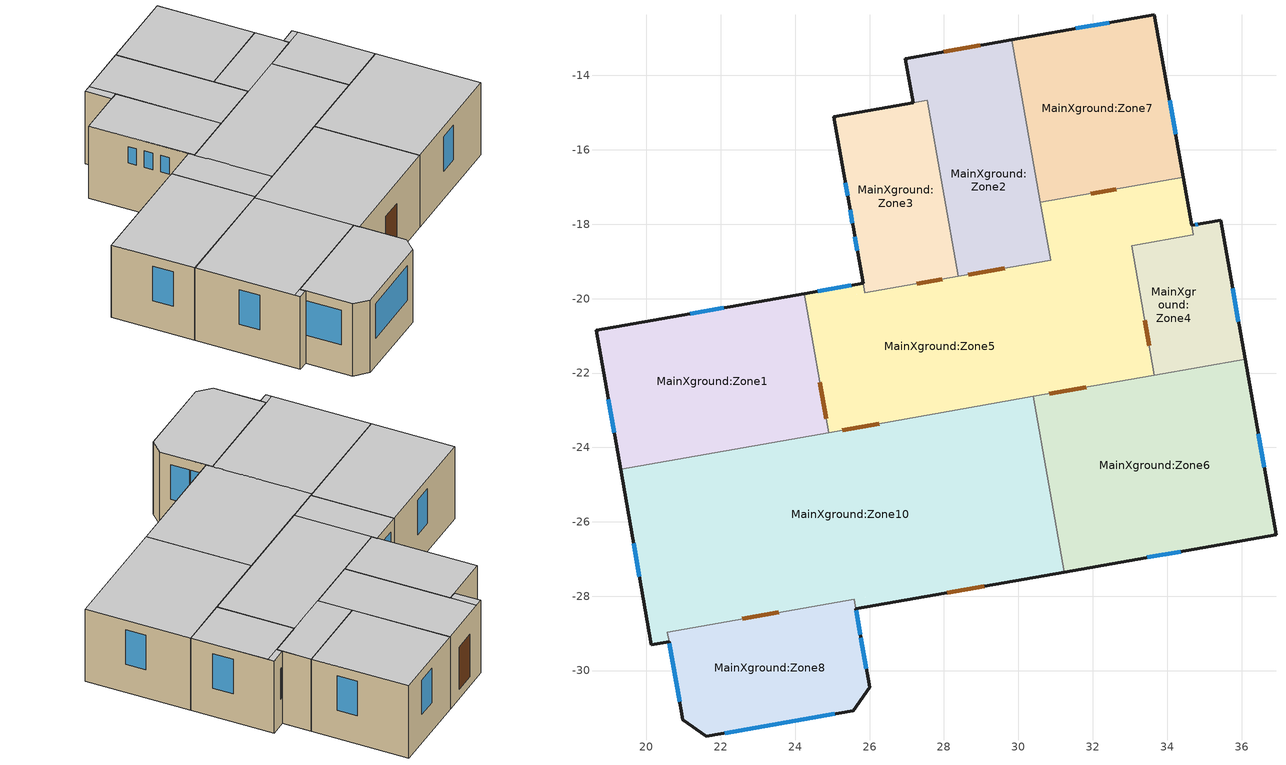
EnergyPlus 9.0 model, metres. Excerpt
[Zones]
MainXground:Zone1
 floor adiabatic (internal floor 46cm): 24.9,-23.6 19.3,-24.59 18.64,-20.85 24.24,-19.86 z4.17
 wall outside (Copy of Uninsulated Wall 53cm): 24.24,-19.86 18.64,-20.85 19.3,-24.59 z4.17:7.77
 wall to MainXground:Zone5 (internal Uninsulated Wall 53cm): 24.9,-23.6 24.24,-19.86 z4.17:7.77
 wall to MainXground:Zone10 (internal Uninsulated Wall 53cm): 19.3,-24.59 24.9,-23.6 z4.17:7.77
 window (Trp LoE (e2=e5=.1) Clr 3mm/13mm Air - 1001): 22.08,-20.24 21.18,-20.4 / 18.97,-22.7 19.13,-23.61 z5.57:7.29
 door inside (Project internal door): 24.84,-23.23 24.66,-22.25 z4.63:6.73
 ceiling adiabatic (internal floor 46cm_Reversed): 19.3,-24.59 24.9,-23.6 24.24,-19.86 18.64,-20.85 z7.77
MainXground:Zone5
 floor adiabatic (internal floor 46cm): 34.7,-18.29 33.04,-18.58 32.77,-17.03 34.43,-16.74 z4.17; 25.87,-19.84 24.29,-20.12 24.24,-19.86 25.82,-19.58 z4.17; 31.48,-22.44 24.9,-23.6 24.29,-20.12 30.87,-18.96 z4.17; 33.66,-22.06 31.48,-22.44 30.59,-17.41 32.77,-17.03 z4.17
 wall outside (Uninsulated Wall 15cm): 34.66,-18.03 34.43,-16.74 z4.17:7.77
 wall outside (Copy of Uninsulated Wall 53cm): 25.82,-19.58 24.24,-19.86 z4.17:7.77
 wall to MainXground:Zone4 (internal Uninsulated Wall 15cm): 33.66,-22.06 33.04,-18.58 z4.17:7.77
 wall to MainXground:Zone4 (internal Uninsulated Wall 53cm): 33.04,-18.58 34.7,-18.29 34.66,-18.03 z4.17:7.77
 wall to MainXground:Zone7 (internal Uninsulated Wall 12cm): 34.43,-16.74 30.59,-17.41 z4.17:7.77
 wall to MainXground:Zone2 (Project semi-exposed wall): 30.59,-17.41 30.87,-18.96 28.38,-19.4 z4.17:7.77
 wall to MainXground:Zone3 (internal Uninsulated Wall 53cm): 28.38,-19.4 25.87,-19.84 25.82,-19.58 z4.17:7.77
 wall to MainXground:Zone10 (internal Uninsulated Wall 53cm): 24.9,-23.6 30.41,-22.63 z4.17:7.77
 wall to MainXground:Zone6 (internal Uninsulated Wall 53cm): 30.41,-22.63 33.66,-22.06 z4.17:7.77
 window (Trp LoE (e2=e5=.1) Clr 3mm/13mm Air - 1001): 25.51,-19.64 24.6,-19.8 z5.57:7.29
 door inside (Project internal door): 33.52,-21.27 33.4,-20.58 / 32.63,-17.05 31.94,-17.17 / 29.63,-19.18 28.65,-19.36 / 27.96,-19.48 27.27,-19.6 / 25.27,-23.53 26.26,-23.36 / 30.84,-22.55 31.82,-22.38 z4.63:6.73
 ceiling adiabatic (internal floor 46cm_Reversed): 30.87,-18.96 34.7,-18.29 34.43,-16.74 30.59,-17.41 z7.77; 26.48,-23.32 33.66,-22.06 33.04,-18.58 25.87,-19.84 z7.77; 24.9,-23.6 26.48,-23.32 25.82,-19.58 24.24,-19.86 z7.77
MainXground:Zone10
 floor adiabatic (internal floor 46cm): 31.24,-27.35 25.63,-28.34 25.59,-28.08 31.19,-27.09 z4.17; 31.19,-27.09 20.56,-28.96 19.78,-24.5 30.41,-22.63 z4.17; 20.61,-29.23 20.14,-29.31 19.3,-24.59 19.78,-24.5 z4.17
 wall outside (Copy of Uninsulated Wall 53cm): 19.3,-24.59 20.14,-29.31 20.61,-29.23 / 25.63,-28.34 31.24,-27.35 z4.17:7.77
 wall to MainXground:Zone6 (internal Uninsulated Wall 53cm): 31.24,-27.35 30.41,-22.63 z4.17:7.77
 wall to MainXground:Zone8 (internal Uninsulated Wall 53cm): 20.61,-29.23 20.56,-28.96 25.59,-28.08 25.63,-28.34 z4.17:7.77
 window (Trp LoE (e2=e5=.1) Clr 3mm/13mm Air - 1001): 19.65,-26.57 19.81,-27.48 z5.57:7.29
 door inside (Project internal door): 22.57,-28.61 23.56,-28.44 z4.63:6.73
 door (Project external door): 28.09,-27.91 29.08,-27.73 z4.63:6.73
 ceiling adiabatic (internal floor 46cm_Reversed): 20.14,-29.31 20.61,-29.23 20.56,-28.96 20.09,-29.05 z7.77; 20.09,-29.05 25.59,-28.08 24.8,-23.62 19.3,-24.59 z7.77; 25.63,-28.34 31.24,-27.35 30.41,-22.63 24.8,-23.62 z7.77
MainXground:Zone4
 floor adiabatic (internal floor 46cm): 35.32,-21.76 33.66,-22.06 33.04,-18.58 34.7,-18.29 z4.17; 36.09,-21.63 35.32,-21.76 34.66,-18.03 35.44,-17.89 z4.17
 wall outside (Copy of Uninsulated Wall 53cm): 36.09,-21.63 35.44,-17.89 34.66,-18.03 z4.17:7.77
 wall to MainXground:Zone6 (internal Uninsulated Wall 53cm): 33.66,-22.06 36.09,-21.63 z4.17:7.77
 window (Trp LoE (e2=e5=.1) Clr 3mm/13mm Air - 1002): 35.92,-20.63 35.76,-19.72 z5.57:7.29; 34.83,-18 34.75,-18.01 z5.47:7
 ceiling adiabatic (internal floor 46cm_Reversed): 34.7,-18.29 35.48,-18.15 35.44,-17.89 34.66,-18.03 z7.77; 33.66,-22.06 36.09,-21.63 35.48,-18.15 33.04,-18.58 z7.77
MainXground:Zone7
 floor adiabatic (internal floor 46cm): 34.43,-16.74 30.59,-17.41 29.82,-13.04 33.66,-12.36 z4.17
 wall outside (Copy of Uninsulated Wall 53cm): 34.43,-16.74 33.66,-12.36 29.82,-13.04 z4.17:7.77
 wall to MainXground:Zone2 (Project semi-exposed wall): 29.82,-13.04 30.59,-17.41 z4.17:7.77
 window (Trp LoE (e2=e5=.1) Clr 3mm/13mm Air - 1002): 34.23,-15.57 34.07,-14.67 / 32.45,-12.58 31.54,-12.74 z5.57:7.29
 ceiling adiabatic (internal floor 46cm_Reversed): 30.59,-17.41 34.43,-16.74 33.66,-12.36 29.82,-13.04 z7.77
MainXground:Zone2
 floor adiabatic (internal floor 46cm): 30.87,-18.96 28.38,-19.4 27.55,-14.67 30.03,-14.23 z4.17; 30.03,-14.23 27.17,-14.74 26.96,-13.54 29.82,-13.04 z4.17
 wall outside (Copy of Uninsulated Wall 53cm): 29.82,-13.04 26.96,-13.54 27.17,-14.74 z4.17:7.77
 wall to MainXground:Zone3 (Project semi-exposed wall_Rev): 27.17,-14.74 27.55,-14.67 28.38,-19.4 z4.17:7.77
 door (Project external door): 28.98,-13.19 28,-13.36 z4.63:6.73
 ceiling adiabatic (internal floor 46cm_Reversed): 27.17,-14.74 27.55,-14.67 27.34,-13.48 26.96,-13.54 z7.77; 28.38,-19.4 30.87,-18.96 29.82,-13.04 27.34,-13.48 z7.77
MainXground:Zone3
 floor adiabatic (internal floor 46cm): 28.38,-19.4 25.87,-19.84 25.04,-15.11 27.55,-14.67 z4.17
 wall outside (Uninsulated Wall 53cm): 27.17,-14.74 25.04,-15.11 z4.17:7.77
 wall outside (Copy of Uninsulated Wall 30cm): 25.04,-15.11 25.82,-19.58 z4.17:7.77
 window (Trp LoE (e2=e5=.1) Clr 3mm/13mm Air - 1001): 25.61,-18.34 25.67,-18.71 / 25.47,-17.6 25.54,-17.97 / 25.35,-16.89 25.41,-17.23 z6.47:7.29
 ceiling adiabatic (internal floor 46cm_Reversed): 25.87,-19.84 28.38,-19.4 27.55,-14.67 25.04,-15.11 z7.77
MainXground:Zone6
 floor adiabatic (internal floor 46cm): 36.93,-26.35 31.24,-27.35 30.41,-22.63 36.09,-21.63 z4.17
 wall outside (Copy of Uninsulated Wall 53cm): 31.24,-27.35 36.93,-26.35 36.09,-21.63 z4.17:7.77
 window (Trp LoE (e2=e5=.1) Clr 3mm/13mm Air - 1001): 36.61,-24.54 36.45,-23.63 / 33.46,-26.96 34.37,-26.8 z5.57:7.29
 ceiling adiabatic (internal floor 46cm_Reversed): 31.24,-27.35 36.93,-26.35 36.09,-21.63 30.41,-22.63 z7.77
MainXground:Zone8
 floor adiabatic (internal floor 46cm): 25.56,-31.07 21.61,-31.77 20.98,-31.33 20.56,-28.96 25.59,-28.08 26,-30.44 z4.17
 wall outside (Copy of Uninsulated Wall 30cm): 20.61,-29.23 20.98,-31.33 21.61,-31.77 25.56,-31.07 26,-30.44 25.63,-28.34 z4.17:7.77
 window (Trp LoE (e2=e5=.1) Clr 3mm/13mm Air - 1001): 20.62,-29.27 20.89,-30.83 / 22.1,-31.68 25.07,-31.16 / 25.92,-29.95 25.77,-29.12 z5.57:7.29; 25.75,-29.04 25.64,-28.38 z4.67:7.29
 ceiling adiabatic (internal floor 46cm_Reversed): 20.98,-31.33 21.61,-31.77 25.56,-31.07 26,-30.44 25.59,-28.08 20.56,-28.96 z7.77
[Site:Location]
Untitled (01-01:31-12)  (01-01:31-12): Latitude {deg}=45.22; Longitude {deg}=7.65; Time Zone {hr}=1; Elevation {m}=287
[Site:GroundTemperature:BuildingSurface]
18, 18, 18, 18, 18, 18, 18, 18, 18, 18, 18, 18
[Site:GroundTemperature:Deep]
14, 14, 14, 14, 14, 14, 14, 14, 14, 14, 14, 14
[Site:GroundTemperature:Shallow]
14, 14, 14, 14, 14, 14, 14, 14, 14, 14, 14, 14
[Site:GroundTemperature:FCfactorMethod]
1.99, 1.11, 2.67, 5.12, 11.52, 16.46, 19.79, 20.81, 19.08, 15.24, 10.12, 5.36
[Site:GroundReflectance]
0.2, 0.2, 0.2, 0.2, 0.2, 0.2, 0.2, 0.2, 0.2, 0.2, 0.2, 0.2
[Site:GroundReflectance:SnowModifier]
2, 2
[SizingPeriod:DesignDay] Day of Month=15; Humidity Condition Type=WetBulb; Barometric Pressure {Pa}=97924.4; Wind Direction {deg}=0; Rain Indicator=No; Snow Indicator=No
Name | Month | Day Type | Maximum Dry-Bulb Temperature {C} | Daily Dry-Bulb Temperature Range {deltaC} | Wetbulb or DewPoint at Maximum Dry-Bulb {C} | Wind Speed {m/s} | Daylight Saving Time Indicator | Solar Model Indicator | Sky Clearness
Summer Design Day in Untitled (01-01:31-12) Jul | 7 | SummerDesignDay | 32.1 | 11 | 22.8 | 0 | Yes | ASHRAEClearSky | 0.98
Summer Design Day in Untitled (01-01:31-12) Aug | 8 | SummerDesignDay | 32.8 | 11.5 | 23.5 | 0 | Yes | ASHRAEClearSky | 0.98
Summer Design Day in Untitled (01-01:31-12) Sep | 9 | SummerDesignDay | 29 | 11.5 | 20.2 | 0 | Yes | ASHRAEClearSky | 0.98
Winter Design Day in Untitled (01-01:31-12) | 1 | WinterDesignDay | -5.9 | 0 | -5.9 | 8.5 | No |  | 0
[Building]
Building: North Axis {deg}=0; Terrain=Suburbs; Loads Convergence Tolerance Value=.04; Temperature Convergence Tolerance Value {deltaC}=.4; Solar Distribution=FullExterior; Maximum Number of Warmup Days=25; Minimum Number of Warmup Days=6
[Construction]
internal floor 46cm: Gypsum Plastering_.02, Brick_.2, Masonry - mediumweight Dry_.2, Mortar_.03, Ceramic/porcelain_.01
internal floor 46cm_Reversed: Ceramic/porcelain_.01, Mortar_.03, Masonry - mediumweight Dry_.2, Brick_.2, Gypsum Plastering_.02
internal Uninsulated Wall 53cm; Uninsulated Wall 53cm: Cement/plaster/mortar - cement plaster_.015, Masonry - heavyweight Dry_.5, Gypsum Plastering_.015
Project internal door; Project external door: Painted Oak_.035
Copy of Uninsulated Wall 53cm: Cement/plaster/mortar - cement plaster_.015, Masonry - heavyweight Dry_.5, XPS Extruded Polystyrene  - CO2 Blowing_.35, Gypsum Plastering_.015
internal Uninsulated Wall 15cm; Uninsulated Wall 15cm: Cement/plaster/mortar - cement plaster_.015, Masonry - heavyweight Dry_.12, Gypsum Plastering_.015
internal Uninsulated Wall 12cm: Cement/plaster/mortar - cement plaster_.015, Masonry - heavyweight Dry_.09, Gypsum Plastering_.015
Project semi-exposed wall: Brickwork Outer_.1, XPS Extruded Polystyrene  - CO2 Blowing_.0795, Concrete Block (Medium)_.1, Gypsum Plastering_.013
Project semi-exposed wall_Rev: Gypsum Plastering_.013, Concrete Block (Medium)_.1, XPS Extruded Polystyrene  - CO2 Blowing_.0795, Brickwork Outer_.1
Copy of Uninsulated Wall 30cm: Cement/plaster/mortar - cement plaster_.015, Masonry - heavyweight Dry_.27, XPS Extruded Polystyrene  - CO2 Blowing_.35, Gypsum Plastering_.015
Trp LoE (e2=e5=.1) Clr 3mm/13mm Air - 1001; Trp LoE (e2=e5=.1) Clr 3mm/13mm Air - 1002: 40, 1002, 2, 1002, 41
Trp LoE (e2=e5=.1) Clr 3mm/13mm Air - 2001; Trp LoE (e2=e5=.1) Clr 3mm/13mm Air - 2002: 20001, 40, 1002, 2, 1002, 41
[WindowMaterial:Gas]
1002: Gas Type=Air; Thickness {m}=.013
[WindowMaterial:Glazing] Optical Data Type=SpectralAverage; Thickness {m}=.003; Infrared Transmittance at Normal Incidence=0; Conductivity {W/m-K}=.9; Dirt Correction Factor for Solar and Visible Transmittance=1
Name | Solar Transmittance at Normal Incidence | Front Side Solar Reflectance at Normal Incidence | Back Side Solar Reflectance at Normal Incidence | Visible Transmittance at Normal Incidence | Front Side Visible Reflectance at Normal Incidence | Back Side Visible Reflectance at Normal Incidence | Front Side Infrared Hemispherical Emissivity | Back Side Infrared Hemispherical Emissivity
2 | .837 | .075 | .075 | .898 | .081 | .081 | .84 | .84
40 | .63 | .19 | .22 | .85 | .056 | .079 | .84 | .1
41 | .63 | .22 | .19 | .85 | .079 | .056 | .1 | .84
[WindowMaterial:Blind]
20001: Slat Orientation=Horizontal; Slat Width {m}=0.025; Slat Separation {m}=0.01875; Slat Thickness {m}=0.001; Slat Angle {deg}=45; Slat Conductivity {W/m-K}=0.9; Slat Beam Solar Transmittance=0; Front Side Slat Beam Solar Reflectance=0.8; Back Side Slat Beam Solar Reflectance=.8; Slat Diffuse Solar Transmittance=0; Front Side Slat Diffuse Solar Reflectance=0.8; Back Side Slat Diffuse Solar Reflectance=.8; Slat Beam Visible Transmittance=0; Front Side Slat Beam Visible Reflectance=.8; Back Side Slat Beam Visible Reflectance=.8; Slat Diffuse Visible Transmittance=0; Front Side Slat Diffuse Visible Reflectance=.8; Back Side Slat Diffuse Visible Reflectance=.8; Slat Infrared Hemispherical Transmittance=0; Front Side Slat Infrared Hemispherical Emissivity=.9; Back Side Slat Infrared Hemispherical Emissivity=.9; Blind to Glass Distance {m}=.015; Blind Top Opening Multiplier=.5; Blind Bottom Opening Multiplier=.5; Blind Left Side Opening Multiplier=.5; Blind Right Side Opening Multiplier=.5; Minimum Slat Angle {deg}=0; Maximum Slat Angle {deg}=180
[Material] Roughness=Rough; Thermal Absorptance=0.9
Name | Thickness {m} | Conductivity {W/m-K} | Density {kg/m3} | Specific Heat {J/kg-K} | Solar Absorptance | Visible Absorptance
Gypsum Plastering_.02 | .02 | 0.4 | 1000 | 1000 | 0.5 | 0.5
Brick_.2 | .2 | 0.72 | 1920 | 840 | 0.6 | 0.6
Masonry - mediumweight Dry_.2 | .2 | 0.42 | 1250 | 840 | 0.6 | 0.6
Mortar_.03 | .03 | 0.88 | 2800 | 896 | 0.6 | 0.6
Ceramic/porcelain_.01 | .01 | 1.3 | 2300 | 840 | 0.4 | 0.4
Cement/plaster/mortar - cement plaster_.015 | .015 | 0.72 | 1760 | 840 | 0.6 | 0.6
Masonry - heavyweight Dry_.5 | .5 | 0.79 | 1950 | 840 | 0.6 | 0.6
Gypsum Plastering_.015 | .015 | 0.4 | 1000 | 1000 | 0.5 | 0.5
Painted Oak_.035 | .035 | 0.19 | 700 | 2390 | 0.5 | 0.5
XPS Extruded Polystyrene  - CO2 Blowing_.35 | .35 | 0.034 | 35 | 1400 | 0.6 | 0.6
Masonry - heavyweight Dry_.12 | .12 | 0.79 | 1950 | 840 | 0.6 | 0.6
Masonry - heavyweight Dry_.09 | .09 | 0.79 | 1950 | 840 | 0.6 | 0.6
Brickwork Outer_.1 | .1 | 0.84 | 1700 | 800 | 0.7 | 0.7
XPS Extruded Polystyrene  - CO2 Blowing_.0795 | .0795 | 0.034 | 35 | 1400 | 0.6 | 0.6
Concrete Block (Medium)_.1 | .1 | 0.51 | 1400 | 1000 | 0.6 | 0.6
Gypsum Plastering_.013 | .013 | 0.4 | 1000 | 1000 | 0.5 | 0.5
Masonry - heavyweight Dry_.27 | .27 | 0.79 | 1950 | 840 | 0.6 | 0.6
[WindowShadingControl] Shading Type=ExteriorBlind; Shading Control Type=OnIfHighOutdoorAirTempAndHighHorizontalSolar; Setpoint {W/m2, W or deg C}=20; Shading Control Is Scheduled=Yes; Glare Control Is Active=No; Type of Slat Angle Control for Blinds=FixedSlatAngle; Setpoint 2 {W/m2 or deg C}=300; Multiple Surface Control Type=Sequential
Name | Zone | Construction with Shading | Schedule | Daylighting Control Object | Fenestration Surface 1 | Fenestration Surface 2 | Fenestration Surface 3 | Fenestration Surface 4
1001-MainXground:Zone1 | MainXground:Zone1 | Trp LoE (e2=e5=.1) Clr 3mm/13mm Air - 2001 | summer_cooling | MainXground:Zone1 | MainXground:Zone1_Wall_3_0_0_0_0_0_Win | MainXground:Zone1_Wall_4_0_0_0_0_0_Win
1001-MainXground:Zone5 | MainXground:Zone5 | Trp LoE (e2=e5=.1) Clr 3mm/13mm Air - 2001 | summer_cooling | MainXground:Zone5 | MainXground:Zone5_Wall_11_0_0_0_0_0_Win
1001-MainXground:Zone10 | MainXground:Zone10 | Trp LoE (e2=e5=.1) Clr 3mm/13mm Air - 2001 | summer_cooling | MainXground:Zone10 | MainXground:Zone10_Wall_5_0_0_0_0_0_Win
1001-MainXground:Zone6 | MainXground:Zone6 | Trp LoE (e2=e5=.1) Clr 3mm/13mm Air - 2001 | summer_cooling | MainXground:Zone6 | MainXground:Zone6_Wall_2_0_0_0_0_0_Win | MainXground:Zone6_Wall_6_0_0_0_0_0_Win
1001-MainXground:Zone3 | MainXground:Zone3 | Trp LoE (e2=e5=.1) Clr 3mm/13mm Air - 2001 | summer_cooling | MainXground:Zone3 | MainXground:Zone3_Wall_5_0_0_0_0_2_Win | MainXground:Zone3_Wall_5_0_0_1_0_1_Win | MainXground:Zone3_Wall_5_0_0_2_0_0_Win
1001-MainXground:Zone8 | MainXground:Zone8 | Trp LoE (e2=e5=.1) Clr 3mm/13mm Air - 2001 | summer_cooling | MainXground:Zone8 | MainXground:Zone8_Wall_5_0_0_0_0_0_Win | MainXground:Zone8_Wall_7_0_0_0_0_0_Win | MainXground:Zone8_Wall_9_0_0_0_0_1_Win | MainXground:Zone8_Wall_9_0_0_1_0_0_Win
1002-MainXground:Zone4 | MainXground:Zone4 | Trp LoE (e2=e5=.1) Clr 3mm/13mm Air - 2002 | Off 24/7 |  | MainXground:Zone4_Wall_2_0_0_0_0_0_Win | MainXground:Zone4_Wall_3_0_0_0_0_0_Win
1002-MainXground:Zone7 | MainXground:Zone7 | Trp LoE (e2=e5=.1) Clr 3mm/13mm Air - 2002 | Off 24/7 |  | MainXground:Zone7_Wall_2_0_0_0_0_0_Win | MainXground:Zone7_Wall_3_0_0_0_0_0_Win
[Zone] Type=1; Multiplier=1; Zone Inside Convection Algorithm=TARP
Name | Volume {m3} | Floor Area {m2} | Part of Total Floor Area
MainXground:Zone1 | 37.7774 | 12.031 | Yes
MainXground:Zone5 | 97.7255 | 31.1262 | Yes
MainXground:Zone4 | 14.7086 | 4.6843 | Yes
MainXground:Zone10 | 122.2874 | 38.945 | Yes
MainXground:Zone6 | 53.0645 | 16.8995 | Yes
MainXground:Zone3 | 22.237 | 7.2192 | Yes
MainXground:Zone2 | 34.7673 | 11.0724 | No
MainXground:Zone7 | 31.5276 | 10.0406 | Yes
MainXground:Zone8 | 23.268 | 14.7217 | Yes
[PEOPLE] Number of People Calculation Method=People/Area; Fraction Radiant=.3; Sensible Heat Fraction=AutoCalculate; Carbon Dioxide Generation Rate {m3/s-W}=3.82e-08; Enable ASHRAE 55 Comfort Warnings=No; Mean Radiant Temperature Calculation Type=ZoneAveraged; Work Efficiency Schedule=Work efficiency; Clothing Insulation Calculation Method=ClothingInsulationSchedule; Air Velocity Schedule=Default Air Velocity for Comfort Calculations
Name | Zone or ZoneList | Number of People Schedule | People per Zone Floor Area {person/m2} | Activity Level Schedule | Clothing Insulation Schedule
People MainXground:Zone1 | MainXground:Zone1 | Dwell_DomBath_Occ | 0.0187368 | Activity Schedule 52815 | Clothing Schedule 52815
People MainXground:Zone5 | MainXground:Zone5 | Dwell_DomCirculation_Occ | 0.0155039 | Activity Schedule 52822 | Clothing Schedule 52822
People MainXground:Zone10 | MainXground:Zone10 | Dwell_DomLounge_Occ | 0.0187563 | Activity Schedule 52847 | Clothing Schedule 52847
People MainXground:Zone6 | MainXground:Zone6 | Dwell_DomBed_Occ | 0.0229388 | Activity Schedule 52859 | Clothing Schedule 52859
People MainXground:Zone3 | MainXground:Zone3 | Dwell_DomBath_Occ | 0.0187368 | Activity Schedule 52867 | Clothing Schedule 52867
People MainXground:Zone8 | MainXground:Zone8 | Dwell_DomKitchen_Occ | 0.0237037 | Activity Schedule 52893 | Clothing Schedule 52893
[Lights] Design Level Calculation Method=Watts/Area; Return Air Fraction=0; Fraction Radiant=.42; Fraction Visible=.18; Fraction Replaceable=1
Name | Zone or ZoneList | Schedule | Watts per Zone Floor Area {W/m2}
MainXground:Zone1 General lighting | MainXground:Zone1 | Dwell_DomBath_Light | 7.5
MainXground:Zone5 General lighting | MainXground:Zone5 | Dwell_DomCirculation_Light | 5
MainXground:Zone10 General lighting | MainXground:Zone10 | Dwell_DomLounge_Light | 7.5
MainXground:Zone6 General lighting | MainXground:Zone6 | Dwell_DomBed_Light | 5
MainXground:Zone3 General lighting | MainXground:Zone3 | Dwell_DomBath_Light | 7.5
MainXground:Zone8 General lighting | MainXground:Zone8 | Dwell_DomKitchen_Light | 15
[WaterUse:Equipment]
Name | Peak Flow Rate {m3/s} | Flow Rate Fraction Schedule | Target Temperature Schedule | Hot Water Supply Temperature Schedule | Cold Water Supply Temperature Schedule | Zone
DHW MainXground:Zone1 | 9.23432e-07 | Dwell_DomBath_Occ | DHW Supply Temperature MainXground:Zone1 | DHW Supply Temperature MainXground:Zone1 | DHW Mains Temperature MainXground:Zone1 | MainXground:Zone1
DHW MainXground:Zone5 | 1.38975e-06 | Dwell_DomCirculation_Occ | DHW Supply Temperature MainXground:Zone5 | DHW Supply Temperature MainXground:Zone5 | DHW Mains Temperature MainXground:Zone5 | MainXground:Zone5
DHW MainXground:Zone6 | 2.84341e-07 | Dwell_DomBed_Occ | DHW Supply Temperature MainXground:Zone6 | DHW Supply Temperature MainXground:Zone6 | DHW Mains Temperature MainXground:Zone6 | MainXground:Zone6
DHW MainXground:Zone3 | 5.54105e-07 | Dwell_DomBath_Occ | DHW Supply Temperature MainXground:Zone3 | DHW Supply Temperature MainXground:Zone3 | DHW Mains Temperature MainXground:Zone3 | MainXground:Zone3
DHW MainXground:Zone8 | 1.12996e-06 | Dwell_DomKitchen_Occ | DHW Supply Temperature MainXground:Zone8 | DHW Supply Temperature MainXground:Zone8 | DHW Mains Temperature MainXground:Zone8 | MainXground:Zone8
[Daylighting:Controls] Daylighting Method=SplitFlux; Availability Schedule=On; Lighting Control Type=Stepped; Number of Stepped Control Steps=2; Probability Lighting will be Reset When Needed in Manual Stepped Control=1; Glare Calculation Azimuth Angle of View Direction Clockwise from Zone y-Axis {deg}=0; Maximum Allowable Discomfort Glare Index=22; DElight Gridding Resolution {m2}=1; Fraction of Zone Controlled by Reference Point 1=1
Name | Zone | Glare Calculation Daylighting Reference Point | Daylighting Reference Point 1 | Illuminance Setpoint at Reference Point 1 {lux}
MainXground:Zone1 | MainXground:Zone1 | MainXground:Zone1 Ref Point 1 | MainXground:Zone1 Ref Point 1 | 150
MainXground:Zone5 | MainXground:Zone5 | MainXground:Zone5 Ref Point 1 | MainXground:Zone5 Ref Point 1 | 100
MainXground:Zone10 | MainXground:Zone10 | MainXground:Zone10 Ref Point 1 | MainXground:Zone10 Ref Point 1 | 150
MainXground:Zone6 | MainXground:Zone6 | MainXground:Zone6 Ref Point 1 | MainXground:Zone6 Ref Point 1 | 100
MainXground:Zone3 | MainXground:Zone3 | MainXground:Zone3 Ref Point 1 | MainXground:Zone3 Ref Point 1 | 150
MainXground:Zone8 | MainXground:Zone8 | MainXground:Zone8 Ref Point 1 | MainXground:Zone8 Ref Point 1 | 300
[ZoneInfiltration:DesignFlowRate] Schedule=On 24/7; Design Flow Rate Calculation Method=Flow/zone; Constant Term Coefficient=1; Temperature Term Coefficient=0; Velocity Term Coefficient=0; Velocity Squared Term Coefficient=0
Name | Zone or ZoneList | Design Flow Rate {m3/s}
MainXground:Zone1 Infiltration | MainXground:Zone1 | .007346
MainXground:Zone5 Infiltration | MainXground:Zone5 | .019002
MainXground:Zone4 Infiltration | MainXground:Zone4 | .00286
MainXground:Zone10 Infiltration | MainXground:Zone10 | .023778
MainXground:Zone6 Infiltration | MainXground:Zone6 | .010318
MainXground:Zone3 Infiltration | MainXground:Zone3 | .004324
MainXground:Zone2 Infiltration | MainXground:Zone2 | .00676
MainXground:Zone7 Infiltration | MainXground:Zone7 | .00613
MainXground:Zone8 Infiltration | MainXground:Zone8 | .004524
[ZoneVentilation:DesignFlowRate] Design Flow Rate Calculation Method=Flow/zone; Design Flow Rate {m3/s}=0; Ventilation Type=NATURAL; Fan Pressure Rise {Pa}=0; Fan Total Efficiency=1; Constant Term Coefficient=1; Temperature Term Coefficient=0; Velocity Term Coefficient=0; Velocity Squared Term Coefficient=0; Minimum Indoor Temperature {C}=24; Maximum Indoor Temperature {C}=100; Delta Temperature {deltaC}=0; Minimum Outdoor Temperature {C}=-100; Maximum Outdoor Temperature {C}=24; Maximum Wind Speed {m/s}=40
Name | Zone or ZoneList | Schedule
MainXground:Zone1 Nat Vent | MainXground:Zone1 | summer_cooling
MainXground:Zone5 Nat Vent | MainXground:Zone5 | summer_cooling
MainXground:Zone4 Nat Vent | MainXground:Zone4 | Off 24/7
MainXground:Zone10 Nat Vent | MainXground:Zone10 | summer_cooling
MainXground:Zone6 Nat Vent | MainXground:Zone6 | summer_cooling
MainXground:Zone3 Nat Vent | MainXground:Zone3 | summer_cooling
MainXground:Zone7 Nat Vent | MainXground:Zone7 | Off 24/7
MainXground:Zone8 Nat Vent | MainXground:Zone8 | summer_cooling
[OtherEquipment] Fuel Type=Electricity; Design Level Calculation Method=Watts/Area; Power per Zone Floor Area {W/m2}=2.4; Fraction Latent=0; Fraction Radiant=.2; Fraction Lost=0; Carbon Dioxide Generation Rate {m3/s-W}=0
Name | Zone or ZoneList | Schedule
MainXground:Zone5 Equipment gain | MainXground:Zone5 | Dwell_DomCirculation_Equip
MainXground:Zone10 Equipment gain | MainXground:Zone10 | Dwell_DomLounge_Equip
MainXground:Zone6 Equipment gain | MainXground:Zone6 | Dwell_DomBed_Equip
MainXground:Zone8 Equipment gain | MainXground:Zone8 | Dwell_DomKitchen_Equip
[Sizing:Zone] Zone Cooling Design Supply Air Temperature Input Method=SupplyAirTemperature; Zone Cooling Design Supply Air Temperature {C}=12; Zone Cooling Design Supply Air Temperature Difference {deltaC}=0; Zone Heating Design Supply Air Temperature Input Method=SupplyAirTemperature; Zone Heating Design Supply Air Temperature {C}=35; Zone Heating Design Supply Air Temperature Difference {deltaC}=0; Zone Cooling Design Supply Air Humidity Ratio {kgWater/kgDryAir}=0.0077; Zone Heating Design Supply Air Humidity Ratio {kgWater/kgDryAir}=0.0156; Zone Heating Sizing Factor=1.25; Zone Cooling Sizing Factor=1.15; Cooling Design Air Flow Method=DesignDay; Cooling Minimum Air Flow Fraction=0; Heating Design Air Flow Method=DesignDay
Name | Design Specification Zone Air Distribution Object
MainXground:Zone1 | MainXground:Zone1
MainXground:Zone5 | MainXground:Zone5
MainXground:Zone4 | MainXground:Zone4
MainXground:Zone10 | MainXground:Zone10
MainXground:Zone6 | MainXground:Zone6
MainXground:Zone3 | MainXground:Zone3
MainXground:Zone7 | MainXground:Zone7
MainXground:Zone8 | MainXground:Zone8
[DesignSpecification:ZoneAirDistribution] Zone Air Distribution Effectiveness in Cooling Mode=1; Zone Air Distribution Effectiveness in Heating Mode=1
MainXground:Zone1; MainXground:Zone5; MainXground:Zone4; MainXground:Zone10; MainXground:Zone6; MainXground:Zone3; MainXground:Zone7; MainXground:Zone8
[ZoneControl:Thermostat] Control Type Schedule=Zone Control Type Sched
Name | Zone or ZoneList | Control 1
MainXground:Zone1 Thermostat | MainXground:Zone1 | Dual Setpoint - Zone MainXground:Zone1
MainXground:Zone5 Thermostat | MainXground:Zone5 | Dual Setpoint - Zone MainXground:Zone5
MainXground:Zone4 Thermostat | MainXground:Zone4 | Dual Setpoint - Zone MainXground:Zone4
MainXground:Zone10 Thermostat | MainXground:Zone10 | Dual Setpoint - Zone MainXground:Zone10
MainXground:Zone6 Thermostat | MainXground:Zone6 | Dual Setpoint - Zone MainXground:Zone6
MainXground:Zone3 Thermostat | MainXground:Zone3 | Dual Setpoint - Zone MainXground:Zone3
MainXground:Zone7 Thermostat | MainXground:Zone7 | Dual Setpoint - Zone MainXground:Zone7
MainXground:Zone8 Thermostat | MainXground:Zone8 | Dual Setpoint - Zone MainXground:Zone8
[ThermostatSetpoint:DualSetpoint]
Name | Heating Setpoint Temperature Schedule | Cooling Setpoint Temperature Schedule
Dual Setpoint - Zone MainXground:Zone1 | MainXground:Zone1 Heating Setpoint Schedule | MainXground:Zone1 Cooling SP Sch
Dual Setpoint - Zone MainXground:Zone5 | MainXground:Zone5 Heating Setpoint Schedule | MainXground:Zone5 Cooling SP Sch
Dual Setpoint - Zone MainXground:Zone4 | MainXground:Zone4 Heating Setpoint Schedule | MainXground:Zone4 Cooling SP Sch
Dual Setpoint - Zone MainXground:Zone10 | MainXground:Zone10 Heating Setpoint Schedule | MainXground:Zone10 Cooling SP Sch
Dual Setpoint - Zone MainXground:Zone6 | MainXground:Zone6 Heating Setpoint Schedule | MainXground:Zone6 Cooling SP Sch
Dual Setpoint - Zone MainXground:Zone3 | MainXground:Zone3 Heating Setpoint Schedule | MainXground:Zone3 Cooling SP Sch
Dual Setpoint - Zone MainXground:Zone7 | MainXground:Zone7 Heating Setpoint Schedule | MainXground:Zone7 Cooling SP Sch
Dual Setpoint - Zone MainXground:Zone8 | MainXground:Zone8 Heating Setpoint Schedule | MainXground:Zone8 Cooling SP Sch
[Zone equipment]
MainXground:Zone1: MainXground:Zone1 Ideal Loads Air
MainXground:Zone5: MainXground:Zone5 Ideal Loads Air
MainXground:Zone4: MainXground:Zone4 Ideal Loads Air
MainXground:Zone10: MainXground:Zone10 Ideal Loads Air
MainXground:Zone6: MainXground:Zone6 Ideal Loads Air
MainXground:Zone3: MainXground:Zone3 Ideal Loads Air
MainXground:Zone7: MainXground:Zone7 Ideal Loads Air
MainXground:Zone8: MainXground:Zone8 Ideal Loads Air
[ZoneHVAC:IdealLoadsAirSystem] Maximum Heating Supply Air Temperature {C}=35; Minimum Cooling Supply Air Temperature {C}=12; Maximum Heating Supply Air Humidity Ratio {kgWater/kgDryAir}=0.0156; Minimum Cooling Supply Air Humidity Ratio {kgWater/kgDryAir}=0.0077; Heating Limit=LimitCapacity; Maximum Heating Air Flow Rate {m3/s}=Autosize; Maximum Sensible Heating Capacity {W}=Autosize; Cooling Limit=LimitFlowRateAndCapacity; Maximum Total Cooling Capacity {W}=Autosize; Dehumidification Control Type=None; Humidification Control Type=None; Outdoor Air Economizer Type=DifferentialDryBulb; Heat Recovery Type=None
Name | Maximum Cooling Air Flow Rate {m3/s} | Heating Availability Schedule | Cooling Availability Schedule
MainXground:Zone1 Ideal Loads Air | .157406 | MainXground:Zone1 Heating Availability Sch | MainXground:Zone1 Cooling Availability Sch
MainXground:Zone5 Ideal Loads Air | .40719 | MainXground:Zone5 Heating Availability Sch | MainXground:Zone5 Cooling Availability Sch
MainXground:Zone4 Ideal Loads Air | .061286 | MainXground:Zone4 Heating Availability Sch | MainXground:Zone4 Cooling Availability Sch
MainXground:Zone10 Ideal Loads Air | .509531 | MainXground:Zone10 Heating Availability Sch | MainXground:Zone10 Cooling Availability Sch
MainXground:Zone6 Ideal Loads Air | .221102 | MainXground:Zone6 Heating Availability Sch | MainXground:Zone6 Cooling Availability Sch
MainXground:Zone3 Ideal Loads Air | .092654 | MainXground:Zone3 Heating Availability Sch | MainXground:Zone3 Cooling Availability Sch
MainXground:Zone7 Ideal Loads Air | .131365 | MainXground:Zone7 Heating Availability Sch | MainXground:Zone7 Cooling Availability Sch
MainXground:Zone8 Ideal Loads Air | .09695 | MainXground:Zone8 Heating Availability Sch | MainXground:Zone8 Cooling Availability Sch
[Schedule:Compact]
On; On 24/7: Through: 12/31, For: AllDays, Until: 24:00, 1
Work efficiency; Off 24/7; MainXground:Zone4 Heating Availability Sch; MainXground:Zone4 Cooling Availability Sch; MainXground:Zone7 Heating Availability Sch; MainXground:Zone7 Cooling Availability Sch: Through: 12/31, For: AllDays, Until: 24:00, 0
Dwell_DomBed_Occ: Through: 31 Dec, For: Weekdays SummerDesignDay, Until: 07:00, 1, Until: 08:00, 0.5, Until: 09:00, 0.25, Until: 22:00, 0, Until: 23:00, 0.25, Until: 24:00, 0.75, For: Weekends, Until: 07:00, 1, Until: 08:00, 0.5, Until: 09:00, 0.25, Until: 22:00, 0, Until: 23:00, 0.25, Until: 24:00, 0.75, For: Holidays, Until: 07:00, 1, Until: 08:00, 0.5, Until: 09:00, 0.25, Until: 22:00, 0, Until: 23:00, 0.25, Until: 24:00, 0.75, For: WinterDesignDay AllOtherDays, Until: 24:00, 0
Dwell_DomBed_Light; Dwell_DomBath_Occ; Dwell_DomKitchen_Occ: Through: 31 Dec, For: Weekdays SummerDesignDay, Until: 07:00, 0, Until: 10:00, 1, Until: 19:00, 0, Until: 23:00, 0.2, Until: 24:00, 0, For: Weekends, Until: 07:00, 0, Until: 10:00, 1, Until: 19:00, 0, Until: 23:00, 0.2, Until: 24:00, 0, For: Holidays, Until: 07:00, 0, Until: 10:00, 1, Until: 19:00, 0, Until: 23:00, 0.2, Until: 24:00, 0, For: WinterDesignDay AllOtherDays, Until: 24:00, 0
Dwell_DomBed_Equip: Through: 31 Dec, For: Weekdays SummerDesignDay, Until: 07:00, 0.06993, Until: 08:00, 0.53497, Until: 09:00, 1, Until: 10:00, 0.53497, Until: 17:00, 0.06993, Until: 18:00, 0.30245, Until: 19:00, 0.53497, Until: 20:00, 0.76748, Until: 22:00, 1, Until: 23:00, 0.76748, Until: 24:00, 0.30245, For: Weekends, Until: 07:00, 0.06993, Until: 08:00, 0.53497, Until: 09:00, 1, Until: 10:00, 0.53497, Until: 17:00, 0.06993, Until: 18:00, 0.30245, Until: 19:00, 0.53497, Until: 20:00, 0.76748, Until: 22:00, 1, Until: 23:00, 0.76748, Until: 24:00, 0.30245, For: Holidays, Until: 07:00, 0.06993, Until: 08:00, 0.53497, Until: 09:00, 1, Until: 10:00, 0.53497, Until: 17:00, 0.06993, Until: 18:00, 0.30245, Until: 19:00, 0.53497, Until: 20:00, 0.76748, Until: 22:00, 1, Until: 23:00, 0.76748, Until: 24:00, 0.30245, For: WinterDesignDay AllOtherDays, Until: 24:00, 0
Dwell_DomBath_Light; Dwell_DomKitchen_Light: Through: 31 Dec, For: Weekdays SummerDesignDay, Until: 07:00, 0, Until: 10:00, 1, Until: 19:00, 0, Until: 23:00, 1, Until: 24:00, 0, For: Weekends, Until: 07:00, 0, Until: 10:00, 1, Until: 19:00, 0, Until: 23:00, 1, Until: 24:00, 0, For: Holidays, Until: 07:00, 0, Until: 10:00, 1, Until: 19:00, 0, Until: 23:00, 1, Until: 24:00, 0, For: WinterDesignDay AllOtherDays, Until: 24:00, 0
Dwell_DomKitchen_Equip: Through: 31 Dec, For: Weekdays SummerDesignDay, Until: 07:00, 0.06605, Until: 10:00, 1, Until: 19:00, 0.06605, Until: 23:00, 0.25284, Until: 24:00, 0.06605, For: Weekends, Until: 07:00, 0.06605, Until: 10:00, 1, Until: 19:00, 0.06605, Until: 23:00, 0.25284, Until: 24:00, 0.06605, For: Holidays, Until: 07:00, 0.06605, Until: 10:00, 1, Until: 19:00, 0.06605, Until: 23:00, 0.25284, Until: 24:00, 0.06605, For: WinterDesignDay AllOtherDays, Until: 24:00, 0
Dwell_DomLounge_Occ: Through: 31 Dec, For: Weekdays SummerDesignDay, Until: 16:00, 0, Until: 18:00, 0.5, Until: 22:00, 1, Until: 23:00, 0.66667, Until: 24:00, 0, For: Weekends, Until: 16:00, 0, Until: 18:00, 0.5, Until: 22:00, 1, Until: 23:00, 0.66667, Until: 24:00, 0, For: Holidays, Until: 16:00, 0, Until: 18:00, 0.5, Until: 22:00, 1, Until: 23:00, 0.66667, Until: 24:00, 0, For: WinterDesignDay AllOtherDays, Until: 24:00, 0
Dwell_DomLounge_Light: Through: 31 Dec, For: Weekdays SummerDesignDay, Until: 16:00, 0, Until: 23:00, 1, Until: 24:00, 0, For: Weekends, Until: 16:00, 0, Until: 23:00, 1, Until: 24:00, 0, For: Holidays, Until: 16:00, 0, Until: 23:00, 1, Until: 24:00, 0, For: WinterDesignDay AllOtherDays, Until: 24:00, 0
Dwell_DomLounge_Equip: Through: 31 Dec, For: Weekdays SummerDesignDay, Until: 16:00, 0.06413, Until: 18:00, 0.53206, Until: 22:00, 1, Until: 23:00, 0.68804, Until: 24:00, 0.06413, For: Weekends, Until: 07:00, 0.06413, Until: 23:00, 1, Until: 24:00, 0.34489, For: Holidays, Until: 07:00, 0.06413, Until: 23:00, 1, Until: 24:00, 0.34489, For: WinterDesignDay AllOtherDays, Until: 24:00, 0
Dwell_DomCirculation_Occ: Through: 31 Dec, For: Weekdays SummerDesignDay, Until: 07:00, 0, Until: 10:00, 1, Until: 19:00, 0, Until: 23:00, 0.2, Until: 24:00, 0, For: Weekends, Until: 07:00, 0, Until: 23:00, 1, Until: 24:00, 0.3, For: Holidays, Until: 07:00, 0, Until: 23:00, 1, Until: 24:00, 0.3, For: WinterDesignDay AllOtherDays, Until: 24:00, 0
Dwell_DomCirculation_Light: Through: 31 Dec, For: Weekdays SummerDesignDay, Until: 07:00, 0, Until: 10:00, 1, Until: 19:00, 0, Until: 23:00, 1, Until: 24:00, 0, For: Weekends, Until: 07:00, 0, Until: 24:00, 1, For: Holidays, Until: 07:00, 0, Until: 24:00, 1, For: WinterDesignDay AllOtherDays, Until: 24:00, 0
Dwell_DomCirculation_Equip: Through: 31 Dec, For: Weekdays SummerDesignDay, Until: 07:00, 0.06368, Until: 08:00, 0.53184, Until: 09:00, 1, Until: 10:00, 0.53184, Until: 17:00, 0.06368, Until: 18:00, 0.29776, Until: 19:00, 0.53184, Until: 20:00, 0.76592, Until: 22:00, 1, Until: 23:00, 0.76592, Until: 24:00, 0.29776, For: Weekends, Until: 07:00, 0.06368, Until: 23:00, 1, Until: 24:00, 0.34458, For: Holidays, Until: 07:00, 0.06368, Until: 23:00, 1, Until: 24:00, 0.34458, For: WinterDesignDay AllOtherDays, Until: 24:00, 0
Default Air Velocity for Comfort Calculations: Through: 12/31, For: AllDays, Until: 24:00, 0.137
summer_cooling: Through: 30 Apr, For: AllDays, Until: 24:00, 0, Through: 14 Oct, For: Weekdays, Until: 05:00, 0.5, Until: 10:00, 1, Until: 15:00, 0.5, Until: 24:00, 1, For: Weekends, Until: 07:00, 0.5, Until: 21:00, 1, Until: 24:00, 0.5, For: Holidays, Until: 07:00, 0.5, Until: 21:00, 1, Until: 24:00, 0.5, For: AllOtherDays, Until: 24:00, 1, Through: 31 Dec, For: AllDays, Until: 24:00, 0
Activity Schedule 52815; Activity Schedule 52867: Through: 12/31, For: AllDays, Until: 24:00, 108
Clothing Schedule 52815; Clothing Schedule 52822; Clothing Schedule 52847; Clothing Schedule 52859; Clothing Schedule 52867; Clothing Schedule 52893: Through: 4/1, For: AllDays, Until: 24:00, 1, Through: 9/30, For: AllDays, Until: 24:00, .5, Through: 12/31, For: AllDays, Until: 24:00, 1
DHW Supply Temperature MainXground:Zone1; DHW Supply Temperature MainXground:Zone5; DHW Supply Temperature MainXground:Zone6; DHW Supply Temperature MainXground:Zone3; DHW Supply Temperature MainXground:Zone8: Through: 12/31, For: AllDays, Until: 24:00, 65
DHW Mains Temperature MainXground:Zone1; DHW Mains Temperature MainXground:Zone5; DHW Mains Temperature MainXground:Zone6; DHW Mains Temperature MainXground:Zone3; DHW Mains Temperature MainXground:Zone8: Through: 12/31, For: AllDays, Until: 24:00, 10
Activity Schedule 52822: Through: 12/31, For: AllDays, Until: 24:00, 162
Activity Schedule 52847: Through: 12/31, For: AllDays, Until: 24:00, 99
Activity Schedule 52859: Through: 12/31, For: AllDays, Until: 24:00, 81
Activity Schedule 52893: Through: 12/31, For: AllDays, Until: 24:00, 144
MainXground:Zone1 Heating Setpoint Schedule; MainXground:Zone5 Heating Setpoint Schedule; MainXground:Zone10 Heating Setpoint Schedule; MainXground:Zone6 Heating Setpoint Schedule; MainXground:Zone3 Heating Setpoint Schedule; MainXground:Zone8 Heating Setpoint Schedule: Through: 30 Apr, For: Weekdays, Until: 05:00, 20, Until: 10:00, 20, Until: 15:00, 20, Until: 24:00, 20, For: Weekends, Until: 07:00, 20, Until: 23:00, 20, Until: 24:00, 20, For: Holidays, Until: 07:00, 20, Until: 21:00, 20, Until: 24:00, 20, For: AllOtherDays, Until: 24:00, 20, Through: 14 Oct, For: AllDays, Until: 24:00, -50, Through: 31 Dec, For: Weekdays, Until: 05:00, 20, Until: 10:00, 20, Until: 15:00, 20, Until: 24:00, 20, For: Weekends, Until: 07:00, 20, Until: 23:00, 20, Until: 24:00, 20, For: Holidays, Until: 07:00, 20, Until: 21:00, 20, Until: 24:00, 20, For: AllOtherDays, Until: 24:00, 20
MainXground:Zone1 Heating Availability Sch; MainXground:Zone5 Heating Availability Sch; MainXground:Zone10 Heating Availability Sch; MainXground:Zone6 Heating Availability Sch; MainXground:Zone3 Heating Availability Sch; MainXground:Zone8 Heating Availability Sch: Through: 30 Apr, For: Weekdays, Until: 05:00, 1, Until: 10:00, 1, Until: 15:00, 1, Until: 24:00, 1, For: Weekends, Until: 07:00, 1, Until: 23:00, 1, Until: 24:00, 1, For: Holidays, Until: 07:00, 1, Until: 21:00, 1, Until: 24:00, 1, For: AllOtherDays, Until: 24:00, 1, Through: 14 Oct, For: AllDays, Until: 24:00, 0, Through: 31 Dec, For: Weekdays, Until: 05:00, 1, Until: 10:00, 1, Until: 15:00, 1, Until: 24:00, 1, For: Weekends, Until: 07:00, 1, Until: 23:00, 1, Until: 24:00, 1, For: Holidays, Until: 07:00, 1, Until: 21:00, 1, Until: 24:00, 1, For: AllOtherDays, Until: 24:00, 1
MainXground:Zone1 Cooling SP Sch; MainXground:Zone5 Cooling SP Sch; MainXground:Zone10 Cooling SP Sch; MainXground:Zone6 Cooling SP Sch; MainXground:Zone3 Cooling SP Sch; MainXground:Zone8 Cooling SP Sch: Through: 30 Apr, For: AllDays, Until: 24:00, 100, Through: 14 Oct, For: Weekdays, Until: 05:00, 30, Until: 10:00, 26, Until: 15:00, 30, Until: 24:00, 26, For: Weekends, Until: 07:00, 30, Until: 21:00, 26, Until: 24:00, 30, For: Holidays, Until: 07:00, 30, Until: 21:00, 26, Until: 24:00, 30, For: AllOtherDays, Until: 24:00, 26, Through: 31 Dec, For: AllDays, Until: 24:00, 100
MainXground:Zone1 Cooling Availability Sch; MainXground:Zone5 Cooling Availability Sch; MainXground:Zone10 Cooling Availability Sch; MainXground:Zone6 Cooling Availability Sch; MainXground:Zone3 Cooling Availability Sch; MainXground:Zone8 Cooling Availability Sch: Through: 30 Apr, For: AllDays, Until: 24:00, 0, Through: 14 Oct, For: Weekdays, Until: 05:00, 1, Until: 10:00, 1, Until: 15:00, 1, Until: 24:00, 1, For: Weekends, Until: 07:00, 1, Until: 21:00, 1, Until: 24:00, 1, For: Holidays, Until: 07:00, 1, Until: 21:00, 1, Until: 24:00, 1, For: AllOtherDays, Until: 24:00, 1, Through: 31 Dec, For: AllDays, Until: 24:00, 0
MainXground:Zone4 Heating Setpoint Schedule; MainXground:Zone7 Heating Setpoint Schedule: Through: 12/31, For: AllDays, Until: 24:00, -50
MainXground:Zone4 Cooling SP Sch; MainXground:Zone7 Cooling SP Sch: Through: 12/31, For: AllDays, Until: 24:00, 100
[Schedule:Day:Hourly]
Summer Control Type Day Sch; Winter Control Type Day Sch: 4, 4, 4, 4, 4, 4, 4, 4, 4, 4, 4, 4, 4, 4, 4, 4, 4, 4, 4, 4, 4, 4, 4, 4
[Schedule:Week:Daily]
Summer Control Type Week Sch: Summer Control Type Day Sch, Summer Control Type Day Sch, Summer Control Type Day Sch, Summer Control Type Day Sch, Summer Control Type Day Sch, Summer Control Type Day Sch, Summer Control Type Day Sch, Summer Control Type Day Sch, Summer Control Type Day Sch, Summer Control Type Day Sch, Summer Control Type Day Sch, Summer Control Type Day Sch
Winter Control Type Week Sch: Winter Control Type Day Sch, Winter Control Type Day Sch, Winter Control Type Day Sch, Winter Control Type Day Sch, Winter Control Type Day Sch, Winter Control Type Day Sch, Winter Control Type Day Sch, Winter Control Type Day Sch, Winter Control Type Day Sch, Winter Control Type Day Sch, Winter Control Type Day Sch, Winter Control Type Day Sch
[Schedule:Year]
Zone Control Type Sched: Winter Control Type Week Sch, 1, 1, 3, 31, Summer Control Type Week Sch, 4, 1, 9, 30, Winter Control Type Week Sch, 10, 1, 12, 31
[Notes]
Geometry convention template : External measurements
Zone geometry and surface areas : 2-Outer
Zone volume calculation method : 1-Inner
Zone floor area calculation method : 1-Inner
Window to wall ratio method : 1-Inner
Hourly weather file: C:\ProgramData\DesignBuilder\Weather Data\ITA_TORINO-CASELLE_IGDG.epw
